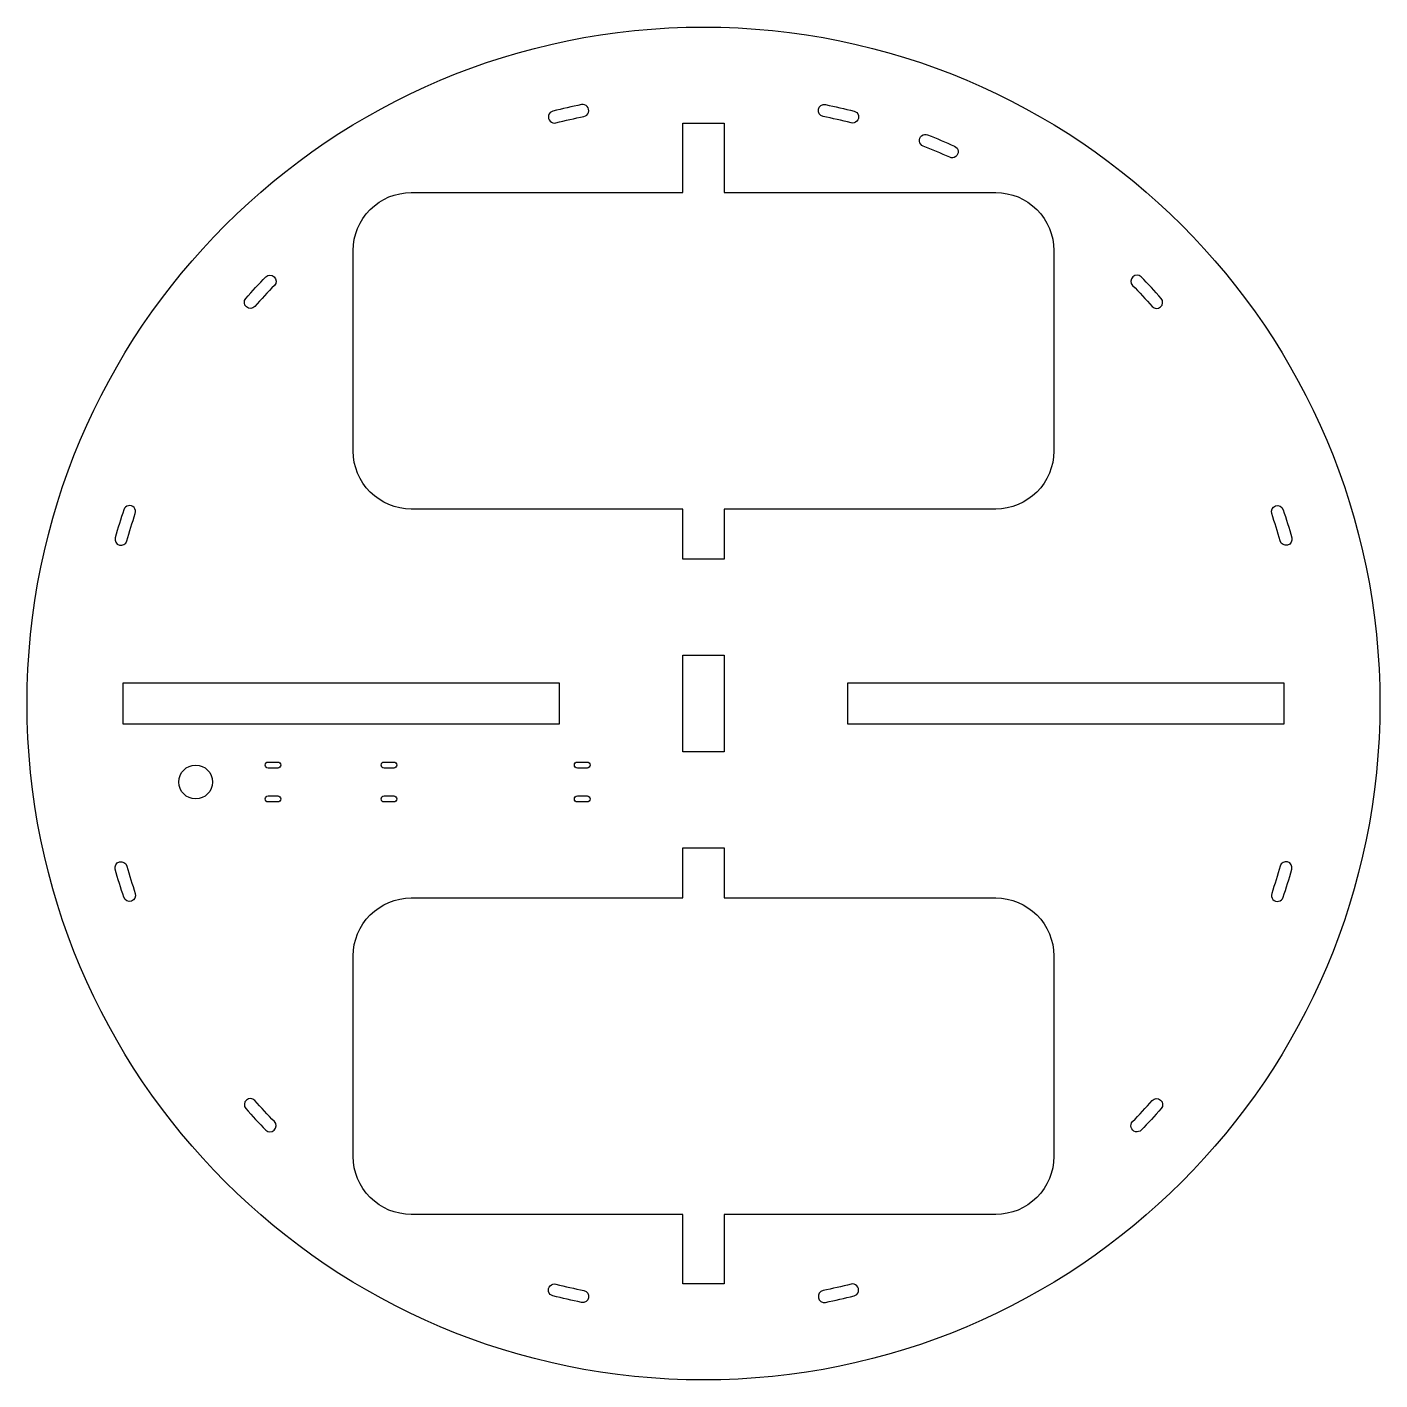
# Model space of a CAD drawing. Header units: millimetres. Extents: x -140 to 140, y -140 to 140.
import ezdxf

# ---------------------------------------------------------------- set-up
doc = ezdxf.new("R2010")
doc.units = ezdxf.units.MM
doc.layers.get('0').update_dxf_attribs({"linetype": 'CONTINUOUS'})

msp = doc.modelspace()

# ---------------------------------------------------------------- linework, layer by layer
for points in [[(-25.25, 123.95, 0.011978), (-31.16, 122.6, 1), (-30.54, 120.18, -0.011978), (-24.75, 121.5, 1)], [(30.54, 120.18, 0.011978), (24.75, 121.5, -1), (25.25, 123.95, -0.011978), (31.16, 122.6, -1)], [(4.25, 105.75), (60.5, 105.75, -0.414214), (72.5, 93.75), (72.5, 52.25, -0.414214), (60.5, 40.25), (4.25, 40.25), (4.25, 29.9), (-4.25, 29.9), (-4.25, 40.25), (-60.5, 40.25, -0.414214), (-72.5, 52.25), (-72.5, 93.75, -0.414214), (-60.5, 105.75), (-4.25, 105.75), (-4.25, 120.1), (4.25, 120.1)], [(50.95, 113.05, 0.011978), (45.47, 115.36, -1), (46.39, 117.69, -0.011978), (51.97, 115.33, -1)], [(-88.81, 86.54, 0.011978), (-92.85, 82.19, -1), (-94.72, 83.84, -0.011978), (-90.6, 88.28, -1)], [(94.72, 83.84, 0.011978), (90.6, 88.28, 1), (88.81, 86.54, -0.011978), (92.85, 82.19, 1)], [(-119.97, 40.11, 0.011978), (-121.76, 34.32, 1), (-119.35, 33.64, -0.011978), (-117.6, 39.32, 1)], [(119.35, 33.64, 0.011978), (117.6, 39.32, -1), (119.97, 40.11, -0.011978), (121.76, 34.32, -1)], [(-90.1, -12.12), (-88.1, -12.12, -1), (-88.1, -13.37), (-90.1, -13.37, -1)], [(-64.1, -13.37), (-66.1, -13.37, -1), (-66.1, -12.12), (-64.1, -12.12, -1)], [(-24.1, -13.37), (-26.1, -13.37, -1), (-26.1, -12.12), (-24.1, -12.12, -1)], [(-90.1, -19.12), (-88.1, -19.12, -1), (-88.1, -20.37), (-90.1, -20.37, -1)], [(-64.1, -20.37), (-66.1, -20.37, -1), (-66.1, -19.12), (-64.1, -19.12, -1)], [(-24.1, -20.37), (-26.1, -20.37, -1), (-26.1, -19.12), (-24.1, -19.12, -1)], [(4.25, -40.25), (60.5, -40.25, -0.414214), (72.5, -52.25), (72.5, -93.75, -0.414214), (60.5, -105.75), (4.25, -105.75), (4.25, -120.1), (-4.25, -120.1), (-4.25, -105.75), (-60.5, -105.75, -0.414214), (-72.5, -93.75), (-72.5, -52.25, -0.414214), (-60.5, -40.25), (-4.25, -40.25), (-4.25, -29.9), (4.25, -29.9)], [(-119.35, -33.64, 0.011978), (-117.6, -39.32, -1), (-119.97, -40.11, -0.011978), (-121.76, -34.32, -1)], [(119.97, -40.11, 0.011978), (121.76, -34.32, 1), (119.35, -33.64, -0.011978), (117.6, -39.32, 1)], [(-94.72, -83.84, 0.011978), (-90.6, -88.28, 1), (-88.81, -86.54, -0.011978), (-92.85, -82.19, 1)], [(88.81, -86.54, 0.011978), (92.85, -82.19, -1), (94.72, -83.84, -0.011978), (90.6, -88.28, -1)], [(-30.54, -120.18, 0.011978), (-24.75, -121.5, -1), (-25.25, -123.95, -0.011978), (-31.16, -122.6, -1)], [(25.25, -123.95, 0.011978), (31.16, -122.6, 1), (30.54, -120.18, -0.011978), (24.75, -121.5, 1)]]:
    msp.add_lwpolyline(points, format="xyb", close=True)
for points in [[(4.25, -10), (-4.25, -10), (-4.25, 10), (4.25, 10)], [(-29.9, -4.25), (-120.1, -4.25), (-120.1, 4.25), (-29.9, 4.25)], [(29.9, 4.25), (120.1, 4.25), (120.1, -4.25), (29.9, -4.25)]]:
    msp.add_lwpolyline(points, close=True)
for centre, radius in [((0, 0), 140), ((-105.1, -16.25), 3.5)]:
    msp.add_circle(centre, radius)

doc.saveas('drawing.dxf')
